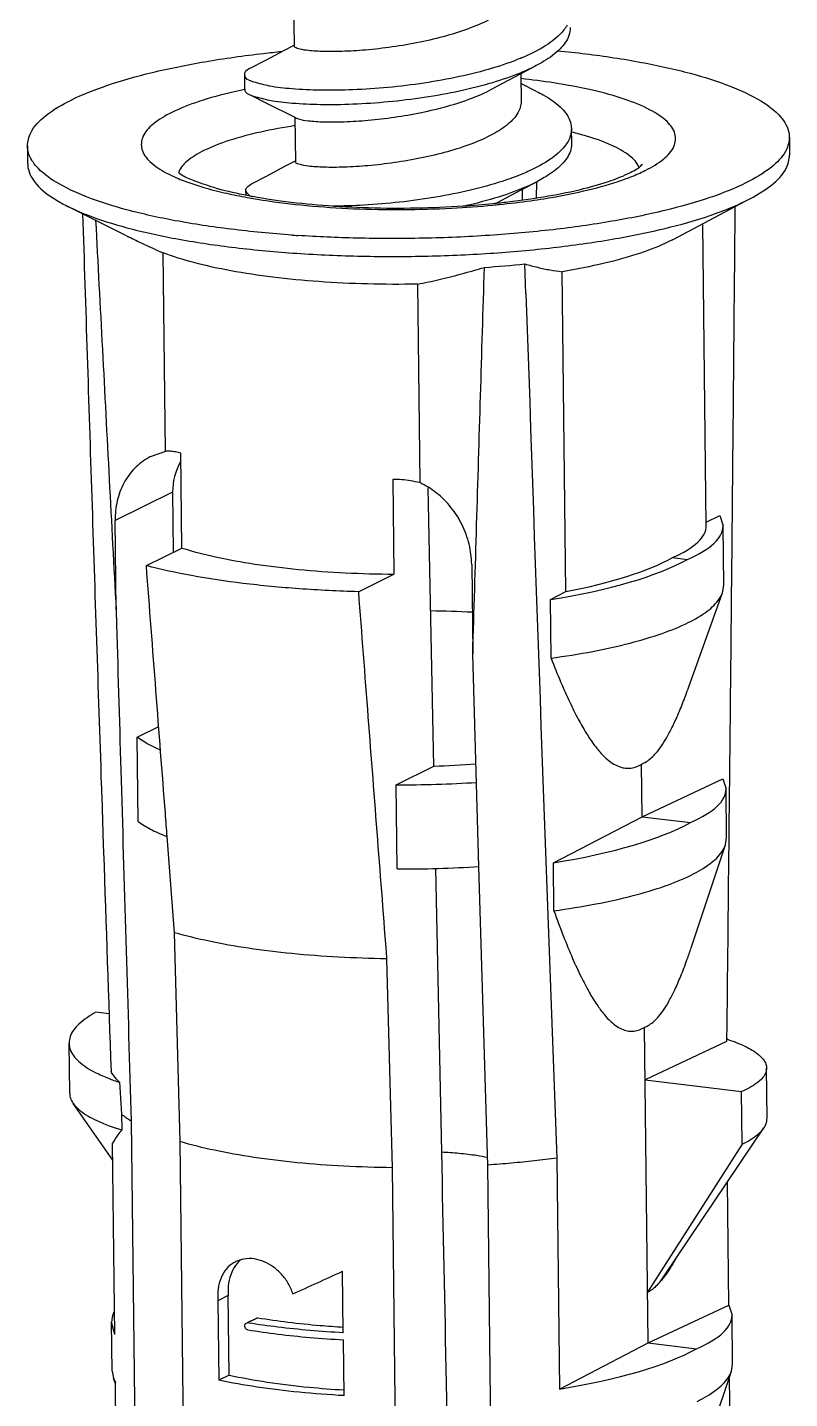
# Model space of a CAD drawing. Header units: millimetres. Extents: x -25 to 785, y -3301 to -3016.
# Drawn here: x 43.65 to 50.65, y -3215.69 to -3203.1 of the extents above; entities that cross this region are included whole.
import ezdxf

# ---------------------------------------------------------------- set-up
doc = ezdxf.new("R2010")
doc.units = ezdxf.units.MM

# ---------------------------------------------------------------- blocks, each defined once
blk = doc.blocks.new('*u2')
at = {"color": 7}
for p, q in [((-19.01681433270005, -56.45405110897082), (-19.01216001800003, -56.86296553477086)), ((-19.46920706919991, -57.12502074787062), (-19.46769365689988, -57.25798471227108)), ((-16.92913271659995, -57.11709832397082), (-16.92624109050007, -57.37114810777075)), ((-19.41520297069997, -57.31225798457081), (-19.2654715778001, -57.38665551537088)), ((-16.78467880499988, -57.27934881747069), (-16.92809705829995, -57.20808822547087)), ((-19.2654715778001, -57.38665551537088), (-19.00470703409997, -57.51776282387073)), ((-19.00470703409997, -57.51776282387073), (-18.98977871529996, -57.52531742177098)), ((-19.00470703409997, -57.51776282387073), (-19.00005271939995, -57.92667724977082)), ((-16.46183431779991, -57.75569640937101), (-16.46334773019998, -57.62273244497101)), ((-21.46188040829998, -57.78010142907078), (-21.46000928030003, -57.94449323957087)), ((-14.46233379880005, -57.70043172157102), (-14.46046267079987, -57.86482353207066)), ((-19.45709977060005, -58.18873246277099), (-19.4565885431, -58.23364740927082)), ((-16.91702541800009, -58.18081003887073), (-16.91591298849994, -58.27854482477096)), ((-16.78605059720007, -58.25968273857097), (-16.78306510540006, -58.11046876427099)), ((-15.53674597429995, -58.64295626547073), (-14.86119734020008, -58.28626428167081)), ((-14.86148347580001, -58.28572236157106), (-14.81991827720003, -58.26446879547075)), ((-20.55026397210008, -58.60608230607068), (-21.09155035339995, -58.33585328947083)), ((-15.22652743479989, -61.27097665327074), (-15.25811440879988, -58.49583784817105)), ((-15.53674597429995, -58.64295626547073), (-15.56875376750008, -58.65932283577104)), ((-20.19489875969998, -60.587128985871), (-20.21565678029992, -58.76339023567061)), ((-16.88185970699988, -59.14055062857096), (-16.89124970810008, -58.86436532227071)), ((-16.51541194919992, -61.87509074357104), (-16.54886373880004, -58.93611471227086)), ((-17.87878115679996, -59.05076365957075), (-17.85802313620002, -60.87450240987073)), ((-20.19489875969998, -60.587128985871), (-20.32570969189987, -60.63261302287083)), ((-20.04218229460002, -61.47499129107064), (-20.05208826619992, -60.60468170607101)), ((-18.10430098059987, -60.84420763367098), (-18.09439500899998, -61.71451721867061)), ((-20.1283062251, -60.96112056547099), (-20.65648024760003, -61.22282877737098)), ((-20.1283062251, -60.96112056547099), (-20.12200708899991, -61.51454417197101)), ((-17.72925656639995, -63.47852130547062), (-17.78190003019995, -60.92122836347107)), ((-20.64713023369995, -62.04429354807098), (-20.65648024760003, -61.22282877737098)), ((-15.22691713950007, -61.23673833987095), (-15.10137756149993, -61.17769495677067)), ((-15.10137756149993, -61.17769495677067), (-15.07173946950002, -61.27118862227098)), ((-15.06551349899996, -61.81762488527102), (-15.07173401919999, -61.27110823467092)), ((-20.36925947219993, -61.63705678397082), (-20.04218229460002, -61.47499129107064)), ((-15.53570035689995, -61.56329845547089), (-15.39866299269988, -61.58015039927068)), ((-18.42147467699988, -61.87658394557093), (-18.09439500899998, -61.71451721867061)), ((-17.38065617639995, -61.6256678374707), (-17.3713061625001, -62.4471326081707)), ((-15.07735250339988, -61.88593453457088), (-15.06551349899996, -61.81762488527102)), ((-16.65798699359993, -61.94898898807105), (-16.51541194919992, -61.87509074357104)), ((-16.65186565409999, -62.48679189997074), (-16.65798699359993, -61.94898898807105)), ((-15.39875435620002, -62.78357737647093), (-15.07735250339988, -61.88593453457088)), ((-20.64713023369995, -62.04429354807098), (-20.64312217289989, -62.18139435487092)), ((-17.31390167809991, -64.39960515897064), (-17.3713061625001, -62.4471326081707)), ((-20.45461754479993, -63.21360502927064), (-20.25605910810009, -63.11522008197107)), ((-20.44581223659998, -63.98721354927102), (-20.45461754479993, -63.21360502927064)), ((-18.07481582369996, -63.6497445982709), (-17.72925656639995, -63.47852130547062)), ((-15.81382533340002, -63.94323931327062), (-15.81932865089993, -63.45973398827073)), ((-15.81382533340002, -63.94323931327062), (-15.07386097359995, -63.59522158157097)), ((-15.07386097359995, -63.59522158157097), (-15.04422288160004, -63.68871524707083)), ((-18.06601051560006, -64.42335311827082), (-18.07481582369996, -63.6497445982709)), ((-15.03909757459996, -64.1384504450707), (-15.04421743140006, -63.68863485957081)), ((-15.01414742370002, -63.68896030097085), (-15.01886870740009, -64.13866934457064)), ((-20.7798022428999, -63.75473546267085), (-20.76465976729992, -64.20420902247088)), ((-16.63047040569995, -64.3665156128709), (-15.81382533340002, -63.94323931327062)), ((-15.81382533340002, -63.94323931327062), (-15.3711464047999, -63.99767702407098)), ((-20.76465976729992, -64.20420902247088), (-20.76250418280006, -64.268031628671)), ((-20.109843189, -65.00933113597102), (-20.17826006809992, -64.12594391527091)), ((-15.36435973580001, -65.14723194187081), (-15.04935923940002, -64.20219714777068)), ((-15.04935923940002, -64.20219714777068), (-15.03909757459996, -64.1384504450707)), ((-15.01886870740009, -64.13866934457064), (-15.01954471659997, -64.20251981687079)), ((-16.62544972980004, -64.80761745977088), (-16.63047040569995, -64.3665156128709)), ((-17.65575791969991, -67.02567216007083), (-17.70985111289997, -64.41872138247072)), ((-17.23275407870005, -67.14405318747094), (-17.31390167809991, -64.39960515897064)), ((-20.05892321269994, -66.92908696757104), (-20.109843189, -65.00933113597102)), ((-18.16204871069999, -65.24912839117087), (-18.11113592709989, -67.16861289517101)), ((-20.71149583409988, -65.75509918237094), (-20.83284853079999, -65.74017603477068)), ((-15.75879215769987, -68.77829256287077), (-15.7918120631, -65.87726061317062)), ((-15.03944035299992, -66.00950112317105), (-15.78630874550004, -66.36076593807093)), ((-15.03918227069994, -65.98703861167087), (-15.03944035299992, -66.00950112317105)), ((-15.03907718820005, -65.97788484027069), (-15.03918227069994, -65.98703861167087)), ((-21.07997059290005, -66.02529042657079), (-21.0747568244999, -66.48335680867103)), ((-14.66632705090001, -66.71266899007105), (-14.67156209130007, -66.25273370997093)), ((-20.61480682370006, -66.38394222707075), (-20.59751995390002, -66.67675671277084)), ((-15.78630874550004, -66.36076593807093), (-14.90095088849989, -66.46964135977078)), ((-14.89544757089993, -66.95314668467063), (-14.90095088849989, -66.46964135977078)), ((-20.67719976019998, -67.09806739017085), (-21.04178697949988, -66.5771008743709)), ((-20.59751995390002, -66.67675671277084), (-20.59586895870007, -66.82180831027063)), ((-20.5085781498999, -66.74121412737077), (-20.38255217760002, -77.81348606907068)), ((-15.61695879390004, -68.16667839947104), (-14.69558298009997, -66.8012099663706)), ((-20.65897316239989, -68.69940276907073), (-20.67897848109988, -66.94179419397096)), ((-19.93289715579999, -78.00136634477076), (-20.05892321269994, -66.92908696757104)), ((-14.89544757089993, -66.95314668467063), (-15.76409261830008, -68.31260966017089)), ((-17.1067305089, -78.21611405567091), (-17.23275407870005, -67.14405318747094)), ((-16.59957193490004, -67.08008557107087), (-16.57543723010008, -69.20156886257064)), ((-18.11113592709989, -67.16861289517101), (-17.9851103085, -78.24085377077063)), ((-15.01882779800007, -68.43027483117066), (-15.03170032909998, -67.2993320387709)), ((-18.55984078520009, -68.68519152627096), (-18.56627171109994, -68.12018925937082)), ((-15.61746831820005, -68.16743350587103), (-15.65317598859997, -68.21726778287075)), ((-19.6166432739999, -68.34287596747072), (-19.71231127800002, -68.39027909827064)), ((-19.71231127800002, -68.39027909827064), (-19.70399135939988, -69.12124271567063)), ((-19.60832335550003, -69.07383958487071), (-19.6166432739999, -68.34287596747072)), ((-15.75879215769987, -68.77829256287077), (-15.01882779800007, -68.43027483117066)), ((-15.01882779800007, -68.43027483117066), (-14.98918970599993, -68.52376849677103)), ((-14.98406439900009, -68.97350369467085), (-14.98918425579996, -68.52368810917096)), ((-20.6836952095, -69.03837759937096), (-20.68881506630009, -68.58856201387107)), ((-20.65897316239989, -68.69940276907073), (-20.68880881020004, -68.588552426771)), ((-19.45220380019987, -68.5957365482709), (-19.43868985569998, -68.59377669447076)), ((-19.44058004790008, -68.58996194827068), (-19.35853955840003, -68.54931119887078)), ((-19.34512808659997, -68.54741719507092), (-19.43868985569998, -68.59377669447076)), ((-19.42917117899992, -68.59530174507063), (-19.43868985569998, -68.59377669447076)), ((-19.35853773910003, -68.54931029747104), (-19.34512808659997, -68.54741719507092)), ((-18.55326716490003, -69.26273050737063), (-18.55911223740009, -68.74919960197076)), ((-16.57543723010008, -69.20156886257064), (-15.75879215769987, -68.77829256287077)), ((-15.75879215769987, -68.77829256287077), (-15.31611322920003, -68.83273027377072)), ((-14.99432606379992, -69.03725039747087), (-14.98406439900009, -68.97350369467085)), ((-20.6836952095, -69.03837759937096), (-20.67198524550008, -69.10187421827095)), ((-20.67198524550008, -69.10187421827095), (-20.65395248639993, -69.14050461597071)), ((-20.6538158169999, -69.15251199527074), (-20.67198524550008, -69.10187421827095)), ((-20.63145657449991, -71.11692939387103), (-20.65395248639993, -69.14050461597071)), ((-19.60832335550003, -69.07383958487071), (-19.70399135939988, -69.12124271567063)), ((-15.30932656010009, -69.98228519147096), (-14.99432606379992, -69.03725039747087)), ((-14.99131121019991, -70.84780145607101), (-15.01133820349992, -69.08828861537086))]:
    blk.add_line(p, q, dxfattribs=at)
for points in [[(-19.01558934059994, -56.85655339277082), (-19.11093296109993, -56.90754478187091), (-19.27561378209998, -56.99475810887088), (-19.41796584550002, -57.06956705947096)], [(-17.19717606070003, -57.2596220426708), (-17.09463334869997, -57.20476500947098), (-16.93199439709997, -57.11860235157064), (-16.78737263330004, -57.04259277437086)], [(-19.00348204190004, -57.92026510767073), (-19.09882566250008, -57.97125649677082), (-19.2635064834999, -58.05846982377079), (-19.40585854679989, -58.13327877437086)], [(-17.15557727479995, -58.30755676607077), (-16.91988709849988, -58.18231406657105), (-16.77526533469995, -58.10630448927077)]]:
    blk.add_lwpolyline(points, dxfattribs=at)
for centre, radius, start, end in [((-17.76103764549998, -54.97243173307061), 2.168390633, 292.5460620698998, 292.7612564983947), ((-17.21711977399991, -60.77418035917071), 3.2099155118, 76.39581090730682, 76.54908503909971), ((-15.99041284920008, -58.02889698317085), 0.1546950378, 18.36905745578752, 20.49057806870827), ((-16.40560117259997, -56.76223497537103), 1.3897890673, 296.356785372509, 296.7046563973041), ((-18.54484845439993, -53.31627189727078), 5.0191006158, 259.393605005203, 259.6943395926961), ((-17.97605947490001, -50.051351818071), 8.3110613464, 275.462171795593, 275.8649080063028), ((-17.89459029310001, -50.80529177867083), 7.5527440897, 275.8345433835003, 278.0470344878974), ((-18.1719349524999, -46.49732622007105), 12.1330020683, 265.9372547467955, 266.1901912870944), ((-18.01288899540009, -48.03461786027083), 10.8876484799, 273.9435172226051, 275.9125765087953), ((2280.0391839089, 18.55301449392937), 2298.2346614404, 181.9372963820883, 182.1353568825942), ((-17.81939136639994, -69.85559514797069), 7.8024751052, 86.73966971770407, 89.55349007559687), ((-17.97005274069988, -55.89168778027079), 7.5906538412, 271.8178828650973, 274.7492085122045), ((-18.01444079759995, -53.14481309987104), 10.5051052798, 269.6707074103997, 273.6997311222035), ((-18.00275188940009, -54.01824367867084), 10.4052787776, 269.6516703966031, 273.7963030309968), ((-15.63756006170001, -67.80668592997063), 1.9169852933, 71.5627956790012, 71.79735080020174), ((-19.33071083699997, -68.22514708277095), 0.2706892205, 127.6464746982044, 138.8870531537046)]:
    blk.add_arc(centre, radius, start, end, dxfattribs=at)
for centre, major_axis, ratio, start_param, end_param in [((-19.11570293680006, -60.87005464667072), (1.0053665157, 0.1713771736000001), 0.7067856711000002, 2.6360848246, 3.0298422537), ((-17.92193288530007, -61.26985544757099), (2.69541591, -0.0030380693), 0.2320759794, -0.4834113641, 0.0025666179), ((-17.92193288530007, -61.26985544757099), (2.8502091614, -0.0032125405), 0.2320759794, -0.4834113641, 0.0028411961), ((-17.92193288530007, -61.26985544757099), (2.8493816838, 0.0689658034), 0.2768437583, -1.1179120488, -0.4898630918), ((-17.92193288530007, -61.26985544757099), (2.6946333722, 0.0652203096), 0.2768437583, -1.0283503397, -0.4898630918), ((-17.8944162974999, -63.68738207237084), (2.8502091614, -0.0032125405), 0.2320759794, -0.4834113641, 0.0028411961), ((-17.8944162974999, -63.68738207237084), (2.8493816838, 0.0689658034), 0.2768437583, -1.1179120488, -0.4898630918), ((-17.84831010709991, -67.7381366067707), (2.8352807064, 1.3032832764), 0.0156902074, -2.0052473978, -1.834013258), ((-17.83938312179998, -68.52243532207103), (2.8493816838, 0.0689658034), 0.2768437583, 3.0212852172, 3.137982122), ((-17.83938312179998, -68.52243532207103), (2.8502091614, -0.0032125405), 0.2320759794, -0.4834113641, 0.0028411961), ((-17.83938312179998, -68.52243532207103), (2.8493816838, 0.0689658034), 0.2768437583, -1.1179120488, -0.4898630918)]:
    blk.add_ellipse(centre, major_axis=major_axis, ratio=ratio, start_param=start_param, end_param=end_param, dxfattribs=at)
for points, start_tangent, end_tangent in [([(-17.05657175979991, -56.51483407407068), (-17.19928576629991, -56.61017976327093), (-17.39027228359987, -56.69673076467097), (-17.61296115649998, -56.76951423307082), (-17.85531936829989, -56.82772991557067), (-18.11058362209997, -56.87170495867076), (-18.35623918379997, -56.89960086687097), (-18.57384447260006, -56.91238306357081), (-18.75724311020008, -56.91252471497091), (-18.89764123860004, -56.90214249747078), (-18.9837489734, -56.88433197097083), (-19.01208362760008, -56.86295430617065)], (-0.7622705016537819, -0.6472585899843214), (-0.1273008719918732, 0.991864147950771)), ([(-16.50459120810001, -56.67077113197092), (-16.56905645300003, -56.75520280657065), (-16.71848420230003, -56.869950524871), (-16.92210436949995, -56.97195890107059)], (-0.4726974074398461, -0.8812248072992771), (-0.9221216288151901, -0.3869001184688636)), ([(-16.47461955740005, -56.69198674077097), (-16.48718751249999, -56.76760728707086), (-16.56754304059996, -56.88816677097066), (-16.71697079, -57.00291448927101), (-16.78735757119989, -57.04262147057079)], (0.003018400732863987, -0.9999954446181323), (-0.8854404178722379, -0.4647529089723234)), ([(-21.06085960330006, -57.35920259967088), (-20.73167691019989, -57.22515163257094), (-20.31741586690009, -57.1064560077707), (-19.83167650359997, -57.00712283467101), (-19.2918568778, -56.9304290181708), (-19.12626222189988, -56.91258350557064)], (0.8960355966397947, 0.4439822176105339), (0.9949910732071737, 0.09996381464328408)), ([(-16.59475621279989, -56.90570829917078), (-16.33144250679993, -56.9347142575707), (-15.82016828199994, -57.01298702457098), (-15.3736613486999, -57.11316714467102), (-15.00498485799994, -57.23234200937077), (-14.72519527810005, -57.36709569697086), (-14.54325881249997, -57.51340543617107), (-14.46541642969987, -57.66558583727101), (-14.46303038530004, -57.70026337827085)], (0.99528947193787, -0.09694775422688379), (-0.0085980076476721, -0.9999630364490932)), ([(-16.92962019569995, -56.97509569917065), (-17.19206808659987, -57.06731942427086), (-17.49291003989993, -57.14393776037059), (-17.81734151990008, -57.20303362307095), (-18.14939879159988, -57.24355098987098), (-18.47274338529996, -57.26534679357064), (-18.77146497579997, -57.26919795247068), (-19.03086322319996, -57.25676319227068), (-19.23817015300006, -57.23050153587064), (-19.38317758049993, -57.19355146547105), (-19.45873874509994, -57.14957669687101), (-19.46464764960001, -57.12486912187069)], (-0.9235682635557102, -0.3834340393766449), (-0.03323716715806068, 0.9994474927275107)), ([(-16.78735757119989, -57.04262147057079), (-16.92810678339993, -57.10805966357066), (-17.19055467430007, -57.20028338867087), (-17.4913966275999, -57.27690172477105), (-17.81582810760005, -57.33599758747096), (-18.14788537930008, -57.37651495427099), (-18.47122997289989, -57.39831075797065), (-18.76995156349994, -57.40216191687068), (-19.02934981079989, -57.38972715667069), (-19.23665674059998, -57.36346550017106), (-19.3816641681999, -57.32651542987105), (-19.41642823169991, -57.31530712037102)], (-0.8854404178531927, -0.4647529090086083), (-0.9278871916676507, 0.3728610458858911)), ([(-19.46464764960001, -57.12486912187069), (-19.46111950509999, -57.10258614217082), (-19.41900742660005, -57.067080693771)], (-0.03323716693391861, 0.9994474927349645), (0.9223382994700794, 0.3863833088147605)), ([(-15.78104163869989, -58.0037820102707), (-15.61602887780009, -57.89918945187082), (-15.52320660119994, -57.78532150597084), (-15.51345627809997, -57.66997643647073), (-15.58636117280003, -57.55768141487079), (-15.7406267673, -57.45074936117089), (-15.9713837357001, -57.35348396107065), (-16.27012204049993, -57.26956222847093), (-16.62605963069996, -57.20187293187064), (-16.9283593345001, -57.16253677157101)], (0.8933234623996645, 0.4494142760597123), (-0.9942798194576051, 0.1068065570054213)), ([(-19.46683892810006, -57.2626004145709), (-19.57348585880004, -57.28605687907066), (-19.88762221089996, -57.37320378527102), (-20.13562305679989, -57.47298203727087)], (-0.9789912926063868, -0.2039020573728373), (-0.8960355966481897, -0.443982217593591)), ([(-19.41642823169991, -57.31530712037102), (-19.45722533279991, -57.28254066127101), (-19.46313423729998, -57.25783308627069)], (-0.9278871916127593, 0.3728610460224914), (-0.03323716659298078, 0.9994474927463025)), ([(-18.98952466290007, -57.52482890347073), (-18.97271179399991, -57.53219035427082), (-18.88368523119993, -57.54957009837062), (-18.74133911590002, -57.55939886137094), (-18.55267151189992, -57.5585411748707), (-18.33264833070007, -57.54478774997096), (-18.09046147399999, -57.51648204977073), (-17.84294152970006, -57.47330371237103), (-17.60266828609997, -57.41529571777073), (-17.37979187769997, -57.34213849167099), (-17.19717719589994, -57.25961993007104)], (0.88719973398577, -0.4613855567912577), (0.8808907153873629, 0.4733197096512465)), ([(-16.78466491540007, -57.27932083057067), (-16.72267649169999, -57.31211199627069), (-16.56739955619992, -57.42296099687064), (-16.48075041600009, -57.54138364427081), (-16.46393713489988, -57.62274564747077)], (0.8957531681774556, -0.4445517536800988), (0.02239404659224984, -0.9997492218937828)), ([(-21.46118382179998, -57.780269772471), (-21.43112991089993, -57.65934091017061), (-21.29717123120008, -57.505695753071), (-21.06085960330006, -57.35920259967088)], (0.008598007707482853, 0.999963036448579), (0.8960355966919878, 0.4439822175051986)), ([(-16.92624265109998, -57.37114451937077), (-16.92623078749989, -57.37249038287064), (-16.95654342590001, -57.47795114587097), (-17.04446446110001, -57.57854578897104)], (0.01291006559991689, -0.999916661630461), (-0.7622705016314734, -0.6472585900105939)), ([(-20.13562305679989, -57.47298203727087), (-20.30818532929993, -57.58134369877098), (-20.40100760590008, -57.69521164477101), (-20.41075792890001, -57.81055671427066), (-20.33785303419995, -57.92285173587061), (-20.18358743980002, -58.02978378947091), (-20.09239921109997, -58.07338999217063)], (-0.8960355966605703, -0.4439822175686046), (0.9170845106334752, -0.3986928646918071)), ([(-19.00396504579999, -57.59453228887105), (-19.31874663100007, -57.65323482087069), (-19.61108596369991, -57.73187347817066), (-19.83991861949994, -57.82290133017068)], (-0.9882985026926008, -0.1525321919319441), (-0.8960355966744162, -0.4439822175406615)), ([(-17.04446446110001, -57.57854578897104), (-17.18731503539993, -57.67396575307066), (-17.37897187580006, -57.76075072147069), (-17.60267731449994, -57.83373539517061), (-17.84227530559997, -57.89124992207098), (-18.09016122089997, -57.93423098447101), (-18.33292189050007, -57.9623407373706), (-18.55195811060003, -57.97578500337067), (-18.7389909809001, -57.97643431037068), (-18.87989932970004, -57.96656103667101), (-18.96837898209992, -57.94916150007066), (-19.00004404869992, -57.92697959937095), (-19.0000404932, -57.92667966777071)], (-0.7622705016357265, -0.647258590005585), (0.03503034922282536, 0.9993862489715011)), ([(-16.46393713489988, -57.62274564747077), (-16.4669660129, -57.66340857267096), (-16.4957013717999, -57.73959116687092)], (0.02239404656505319, -0.999749221894392), (-0.4967206808637779, -0.8679104592077602)), ([(-15.84550540259988, -57.97474546747071), (-15.9298136596999, -57.87181383647066), (-16.0920844699001, -57.77589357077068), (-16.32608185710001, -57.69067083237087), (-16.46210535210002, -57.65432285997076)], (-0.3501226663475899, 0.9367038584897869), (-0.9719431019118646, 0.2352160850068359)), ([(-21.41476379539995, -57.92256338177094), (-21.45879777739992, -57.81494731347084), (-21.46118382179998, -57.780269772471)], (-0.5501886836355359, 0.8350403657305413), (0.008598007577689006, 0.9999630364496951)), ([(-16.52670268449992, -57.78488739827071), (-16.6570039113999, -57.90169857327101), (-16.85144560189997, -58.00994992017104), (-16.91159539549994, -58.03637127977072)], (-0.6224671571049882, -0.7826459214265633), (-0.9220797188243874, -0.3869999898355797)), ([(-16.46242372260008, -57.75570961187077), (-16.46545260059997, -57.79637253707097), (-16.5251892721999, -57.91785136267072), (-16.65549049900005, -58.03466253767101), (-16.77525854970008, -58.10631743437079)], (0.02239404664852338, -0.9997492218925224), (-0.8857108571815041, -0.4642373072802374)), ([(-16.4957013717999, -57.73959116687092), (-16.52670268449992, -57.78488739827071)], (-0.4967206816725162, -0.8679104587449049), (-0.6224671574423839, -0.78264592115822)), ([(-14.46303038530004, -57.70026337827085), (-14.4930842962001, -57.82119224057078), (-14.49819268440001, -57.83111966847082)], (-0.008598007323803912, -0.9999630364518781), (-0.4733003588731602, -0.8809011126627881)), ([(-21.45936553429988, -57.94449912217078), (-21.4571991165999, -57.97766643417071), (-21.37965968349999, -58.13085785347084), (-21.19822279129994, -58.27717631647101), (-21.09150355299994, -58.33575975317081)], (-0.009137652339320337, -0.9999582507833643), (0.894304005276406, -0.4474598821643991)), ([(-19.03154450329998, -58.59983879427091), (-19.59277170020005, -58.54581889317069), (-20.10404592510008, -58.46754612607083), (-20.55055285830008, -58.36736600607082), (-20.91922934910008, -58.24819114137108), (-21.19901892899998, -58.11343745377098), (-21.38095539450001, -57.96712771447073), (-21.41476379539995, -57.92256338177094)], (-0.9974868128574155, 0.07085236887751722), (-0.5501886837780547, 0.835040365636639)), ([(-19.83991861949994, -57.82290133017068), (-19.99645068759992, -57.9228202277709), (-20.07466672860005, -58.02779034357081)], (-0.8960355966741751, -0.4439822175411478), (-0.2996521051395069, -0.9540485395856241)), ([(-15.81228465780009, -57.95407178277082), (-15.84291625340006, -57.97956508527068)], (0.2981863819131769, 0.9545076645273883), (-0.7495124204963404, -0.6619902805341762)), ([(-14.49819268440001, -57.83111966847082), (-14.62704297589994, -57.97483739767085), (-14.86335460379996, -58.12133055107097)], (-0.4733003588490642, -0.8809011126757345), (-0.8960355966674804, -0.4439822175546587)), ([(-14.81991504219991, -58.26447492377065), (-14.62608187379988, -58.13996606797082), (-14.49198685689998, -57.98706006947077), (-14.46110641680002, -57.8648176495708)], (0.8843477113894591, 0.4668287966270139), (0.009137652339735196, 0.9999582507833605)), ([(-20.09239921109997, -58.07338999217063), (-19.9528304713001, -58.12704918967074), (-19.65409216650005, -58.21097092227092), (-19.46866942659994, -58.24962023317084)], (0.9170845106629201, -0.3986928646240767), (0.982912611016685, -0.184072809247762)), ([(-17.18601453230008, -58.31269444867075), (-17.46038876679995, -58.33521363847103), (-17.89257940919993, -58.35322104647094), (-18.32765518199994, -58.35088861487066), (-18.74785565539992, -58.32843067597105), (-19.13570078869998, -58.28734089487079), (-19.47446303159995, -58.23065650797071), (-19.74862252429989, -58.16362115897073), (-19.94583076949993, -58.09475763347064), (-20.06127886889999, -58.03680835837076), (-20.07236317739989, -58.02746426037083)], (-0.9951304034261609, -0.09856713537932532), (-0.7596860489945271, 0.6502900175791455)), ([(-16.91159539549994, -58.03637127977072), (-17.10045177460006, -58.10616989497066), (-17.39176512619997, -58.18747818037082), (-17.71104936059987, -58.25172722617071), (-18.04259368049998, -58.29760778007085), (-18.37008482290003, -58.32471322557103), (-18.66082260569988, -58.33354786477094)], (-0.9220797188154293, -0.3869999898569237), (-0.9999970283917934, -0.002437869476180487)), ([(-15.93147309239998, -58.03097288097069), (-16.10396752029988, -58.10200727057099), (-16.35512128949995, -58.17607942437098), (-16.67487584719993, -58.24348876987096), (-17.04873969599998, -58.29786292787094), (-17.18601453230008, -58.31269444867075)], (-0.8960355966502092, -0.4439822175895152), (-0.995130403425937, -0.0985671353815881)), ([(-16.83731207310007, -58.28366767517082), (-16.71930230370003, -58.26586433457078), (-16.35072834829998, -58.19447627167074), (-16.03659199610001, -58.10732936547083), (-15.91798788260007, -58.06458759227098)], (0.9900776548199393, 0.1405213059512657), (0.9306265212757115, 0.3659703237945228)), ([(-15.84291625340006, -57.97956508527068), (-15.93147309239998, -58.03097288097069)], (-0.7495124205456899, -0.6619902804783021), (-0.8960355965608506, -0.4439822177698567)), ([(-15.91798788260007, -58.06458759227098), (-15.78859115020009, -58.00755111347098)], (0.9306265213824334, 0.3659703235231391), (0.8960355964866522, 0.4439822179196029)), ([(-19.45549167450008, -58.18844266317092), (-19.45587558679995, -58.17978977287066), (-19.40585975049999, -58.13327639647059)], (-0.177355938782111, 0.98414677308759), (0.8922178356988604, 0.4516052852445837)), ([(-19.39414907979994, -58.25178556297078), (-19.4324131326, -58.22634019327097), (-19.45549167450008, -58.18844266317092)], (-0.9164743976708268, 0.4000933371275947), (-0.1773559377230041, 0.9841467732784547)), ([(-14.86335460379996, -58.12133055107097), (-15.1925372968999, -58.25538151817091), (-15.60679834009989, -58.37407714297069), (-16.09253770350006, -58.47341031607084), (-16.63235732930002, -58.55010413247101), (-17.21768864160003, -58.60275440457099), (-17.82568577229995, -58.62893362317072), (-18.43661481010008, -58.62788824757081), (-18.97810884599994, -58.60351566357076)], (-0.8960355966541447, -0.4439822175815726), (-0.9977898752721978, 0.06644821144539863)), ([(-16.77525854970008, -58.10631743437079), (-16.8499321894999, -58.14291388457104), (-17.09893836230003, -58.23913385927062), (-17.39025171389994, -58.32044214477082), (-17.4640898655, -58.33730757887088)], (-0.8857108571448693, -0.4642373073501324), (-0.9767137929904678, -0.2145464205764658)), ([(-21.09150355299994, -58.33575975317081), (-20.91840130829996, -58.41217601057087), (-20.5486974685, -58.53175503857074), (-20.10034453610001, -58.63228005197061), (-19.58696548800003, -58.71069664937068), (-19.0241590869, -58.76462218187089), (-18.42902592030009, -58.79241814967099), (-17.81964880860005, -58.79323998627069), (-17.2145433666999, -58.76706272067076), (-16.63209541750007, -58.71468173567109), (-16.09000234699988, -58.63768860107075), (-15.60473537889993, -58.53842271427084), (-15.19103910459989, -58.41990021907077), (-14.86148347580001, -58.28572236157106)], (0.8943040052895619, -0.4474598821381056), (0.8960355966496808, 0.4439822175905817)), ([(-19.44276261810001, -58.25440121377096), (-19.29815457630002, -58.27866021887075), (-18.89732572100002, -58.32792020567103), (-18.46509741930004, -58.35718280487072), (-18.01586186729992, -58.36550791387072), (-17.56448208979987, -58.35260185947072), (-17.18494164200001, -58.32467480687092)], (0.9838652309345306, -0.1789111716974172), (0.9954583442870041, 0.0951981343797052)), ([(-20.95489609729998, -58.40408362217067), (-20.87101417589997, -61.0065089497707), (-20.78342311899996, -63.64698902567079), (-20.7798022428999, -63.75473546267085)], (0.03184512226070337, -0.9994928154760298), (0.03360153168121017, -0.9994353090964301)), ([(-14.96282480290006, -58.33999646517077), (-14.98339687880002, -60.60672424367067), (-15.01019200299993, -63.3075963348706), (-15.01414742370002, -63.68896030097085)], (-0.008752017955927331, -0.9999617003574183), (-0.01042544703767659, -0.9999456535502641)), ([(-20.8352291107999, -58.46382036257091), (-20.77327472239995, -59.64951580287061), (-20.7104620604, -60.84518304957101), (-20.64713023369995, -62.04429354807098)], (0.05146569135053752, -0.9986747631805919), (0.05355768827928335, -0.9985647570519296)), ([(-20.5491874109, -58.60661819377083), (-20.4161956861999, -58.67155253917099), (-20.21565678029992, -58.76339023567061)], (0.8946133604660899, -0.4468410626560302), (0.915870381819187, -0.4014740884619786)), ([(-15.56875376750008, -58.65932283577104), (-15.83073718369997, -58.76542398997071), (-16.16097763740004, -58.85868686617096), (-16.54886373880004, -58.93611471227086)], (-0.8960355966486822, -0.4439822175925974), (-0.9864509501304388, -0.1640564628009351)), ([(-17.87878115679996, -59.05076365957075), (-18.33716263029987, -59.04898519457083), (-18.78445249269998, -59.02738148547087), (-19.20766939269993, -58.98657952027088), (-19.59453063029991, -58.92776346317078), (-19.9338086281, -58.85264028747088), (-20.21565678029992, -58.76339023567061)], (-0.9998408206665931, -0.01784189812642447), (-0.9343069783403065, 0.356469452021637)), ([(-17.87878115679996, -59.05076365957075), (-17.67943759109994, -59.00798105227068), (-17.47472570869991, -58.95646801557086), (-17.26411251929994, -58.89648641077065)], (0.9815702698702096, 0.1911015575732555), (0.9578126212386179, 0.2873934282408143)), ([(-17.3713061625001, -62.4471326081707), (-17.33513190610006, -61.26025870597095), (-17.29939977699996, -60.07670984237075), (-17.26411251929994, -58.89648641077065)], (0.03129939885170308, 0.9995100537921178), (0.02914604730598681, 0.9995751637202864)), ([(-16.89124970810008, -58.86436532227071), (-16.77393656930008, -58.8960103039708), (-16.65986724710001, -58.92005119007081), (-16.54886373880004, -58.93611471227086)], (0.9586557232173534, -0.2845684528239444), (0.9941027102720649, -0.1084426181431242)), ([(-20.05208826619992, -60.60468170607101), (-20.10101327749999, -60.59233482817081), (-20.14867606949997, -60.5863784441708), (-20.19489875969998, -60.587128985871)], (-0.9544440513879636, 0.298389934096528), (-0.9956499712075753, -0.09317260774688269)), ([(-20.32571344639996, -60.63260544427067), (-20.34802567220004, -60.64430872047069), (-20.47773694860007, -60.74387906007087), (-20.57612408520004, -60.87938477907073), (-20.63705321499992, -61.04237310097096), (-20.65648024760003, -61.22282877737098)], (-0.8960662384974974, -0.4439203714912688), (0.01138138674442485, -0.9999352299203055)), ([(-17.85802313620002, -60.87450240987073), (-17.94134704480007, -60.85782773307074), (-18.02348400760002, -60.84780850357083), (-18.10430098059987, -60.84420763367098)], (-0.9724022808426203, 0.2333105317212879), (-0.9999853391875264, 0.005414924746279015)), ([(-17.38065617639995, -61.6256678374707), (-17.4042549973999, -61.43990664057083), (-17.46907708820004, -61.26144912967084), (-17.57083320590004, -61.10133451147067), (-17.70317525530004, -60.96954697617093), (-17.85802313620002, -60.87450240987073)], (-0.01138138676267415, 0.9999352299200978), (-0.9098935398846465, 0.4148418326015197)), ([(-20.04218229460002, -61.47499129107064), (-19.73328807920007, -61.5559206464709), (-19.37334981570007, -61.62196412527101), (-18.97253210279996, -61.67125402217107), (-18.54215976439991, -61.7023976856708), (-18.09439500899998, -61.71451721867061)], (0.954444051349658, -0.2983899342190538), (0.9999853391873973, -0.005414924770133954)), ([(-18.42147218669993, -61.87658271157079), (-18.96610130399995, -61.84955754717066), (-19.48169596299999, -61.79959599937092), (-19.95381926570008, -61.72809456057075), (-20.36925947219993, -61.63705678397082)], (-0.9996214023254049, 0.02751457819031576), (-0.9675775439968038, 0.2525741403095597)), ([(-20.17826006809992, -64.12594391527091), (-20.19476877500006, -63.91208791467079), (-20.28122939259993, -62.7879679847706), (-20.36924885069993, -61.63705152107059)], (-0.07701285908465595, 0.9970300996136512), (-0.07607595012007975, 0.9971020257793719)), ([(-18.42147467699988, -61.87658394557093), (-18.33344417049989, -63.02744567317086), (-18.2469835027, -64.15156557747105), (-18.16204871069999, -65.24912839117087)], (0.0760758872060136, -0.997102030579528), (0.07743134679451953, -0.9969976863230863)), ([(-15.39205901159994, -62.16035678917069), (-15.21596959880003, -62.05390845487091), (-15.10629046600002, -61.94244503747086), (-15.07755333430009, -61.88586192507091)], (0.8960355966775542, 0.4439822175343283), (0.3400058365903514, 0.9404233254681083)), ([(-20.64312217289989, -62.18139435487092), (-20.60121038379998, -63.60722410277094), (-20.5550276429999, -65.17286518647097), (-20.5085781498999, -66.74121412737077)], (0.02924161120392822, -0.999572372654526), (0.02979357353501201, -0.9995560729523952)), ([(-16.65186565409999, -62.48679189997074), (-16.26797485029988, -62.42442149257067), (-15.9246126429, -62.34792055227081), (-15.63022651079996, -62.25917117337076), (-15.39205901159994, -62.16035678917069)], (0.9908069730007082, 0.1352831927963485), (0.8960355966563583, 0.4439822175771055)), ([(-16.65186565409999, -62.48679189997074), (-16.56357852049996, -62.70501355707074), (-16.48051576819989, -62.89085453057078), (-16.40225149570006, -63.04688060277067), (-16.32843426420004, -63.17549564447063), (-16.25878837649998, -63.27898415497066), (-16.19317094339999, -63.35949733637062), (-16.13156326960006, -63.41918247367084), (-16.07378645230006, -63.46045382897091), (-16.01933985289998, -63.48578932717101), (-15.96730639439988, -63.4973072718708), (-15.91715247489992, -63.49636821327067), (-15.86822179010005, -63.48384588597082), (-15.81932865089993, -63.45973398827073)], (0.3608903486754811, -0.9326082544310285), (0.8527825522951251, 0.5222661376166486)), ([(-15.81932865089993, -63.45973398827073), (-15.77509816740007, -63.43770955247101), (-15.73103694530005, -63.40416590067071), (-15.68611327240001, -63.35799302697069), (-15.63979595079991, -63.29774944077099), (-15.59159776849992, -63.22153726577062), (-15.54076874489988, -63.12643329647062), (-15.48691082300002, -63.00951264557079), (-15.42992744000003, -62.86825091907076), (-15.3999267541999, -62.78686069307105)], (0.9388547432087998, 0.3443134780317765), (0.3371692206927295, 0.9414440592076928)), ([(-20.24025406090004, -63.33085317207087), (-20.34042288399996, -63.28342383007066), (-20.45461754479993, -63.21360502927064)], (-0.9188252060731402, 0.3946647193310437), (-0.8090772711958216, 0.5877022794190293)), ([(-20.44581223659998, -63.98721354927102), (-20.33161757590005, -64.057032349971), (-20.18700796710004, -64.12284547907075), (-20.178348637, -64.12627568537073)], (0.8090772713840935, -0.5877022791598395), (0.9305592331162372, -0.366141384798442)), ([(-15.36564308729999, -64.48118234907088), (-15.18955367440003, -64.3747340146706), (-15.07987454170006, -64.263270597271), (-15.04954545779992, -64.20213426287091)], (0.8960355966555403, 0.443982217578756), (0.3199441584845817, 0.9474364017978161)), ([(-15.01954471659997, -64.20251981687079), (-15.03907718820005, -65.97788484027069)], (-0.01059858083216416, -0.9999438334648324), (-0.01147611746549988, -0.9999341471956632)), ([(-20.76250418280006, -64.268031628671), (-20.69338477669999, -66.28591449527084)], (0.03376678553506048, -0.9994297394987951), (0.0348025002413044, -0.9993942094974106)), ([(-16.62544972980004, -64.80761745977088), (-16.24155892599993, -64.74524705237081), (-15.89819671860005, -64.66874611207095), (-15.6038105865, -64.5799967331709), (-15.36564308729999, -64.48118234907088)], (0.9908069730007082, 0.1352831927963485), (0.8960355966563583, 0.4439822175771055)), ([(-16.62544972980004, -64.80761745977088), (-16.53736903200002, -65.0432065867708), (-16.45426197460006, -65.24479376867066), (-16.37573158290002, -65.41486842617087), (-16.30142778899994, -65.55581077937086), (-16.23115310749995, -65.66975207897076), (-16.16475390849996, -65.7588715671709), (-16.10231177979995, -65.82523470027081), (-16.04412897309999, -65.87107280197097), (-15.98971295249999, -65.89939516687082), (-15.9379621272999, -65.91285385497076), (-15.8882862349999, -65.91309749177071), (-15.83999536939996, -65.9012045950708), (-15.7918120631, -65.87726061317062)], (0.3369742053861136, -0.9415138792946164), (0.8488001691946778, 0.5287137909824996)), ([(-18.16206277759989, -65.2489138947708), (-18.60608106559994, -65.23388883567077), (-19.03277553430007, -65.20144666747092), (-19.43188073200008, -65.15236736427096), (-19.79380279380007, -65.08783071587095), (-20.10984311990001, -65.00938766167064)], (-0.9999055372905908, 0.0137446897242112), (-0.9599308465690569, 0.2802369886457065)), ([(-15.7918120631, -65.87726061317062), (-15.74807752299989, -65.85564618097078), (-15.70453645659995, -65.82198112217065), (-15.6600302464999, -65.77498437437089), (-15.61395865529994, -65.71294116087074), (-15.56577988089998, -65.63358192427086), (-15.5146435193999, -65.5333708574708), (-15.46022464129987, -65.40902540267098), (-15.40284829629991, -65.25872850967062), (-15.36545387870001, -65.15052415357104)], (0.9423073372502767, 0.3347489838136829), (0.3162463647021638, 0.9486770982861694)), ([(-20.83284102599987, -65.74017695767088), (-20.98913092570001, -65.84984122327069), (-21.06938425189992, -65.96411084097099), (-21.07880320749996, -66.02540933297087)], (-0.876097761534172, -0.4821335004278515), (0.007351414266403283, -0.9999729779890474)), ([(-15.03128449409996, -65.98809786477068), (-14.87052983640001, -66.05203206177066), (-14.74039879199995, -66.13326729737082), (-14.67741629939997, -66.21854491737076), (-14.67291528479996, -66.25279258717092)], (0.9486674768076441, -0.3162752257882651), (-0.006968912120153202, -0.999975716837095)), ([(-21.07880320749996, -66.02540933297087), (-21.07067178300008, -66.07878534807105), (-20.99295733719987, -66.18965044017068), (-20.83911076570007, -66.2926309561708), (-20.71814146990005, -66.34686397587075)], (0.007351414280976498, -0.9999729779889402), (0.9303912232038123, -0.3665680997922676)), ([(-14.67291528479996, -66.25279258717092), (-14.68362269499994, -66.30497704647087), (-14.75890253119996, -66.38963971707062), (-14.90095725619994, -66.46964057667083)], (-0.006968911993625078, -0.9999757168379767), (-0.9150648917896396, -0.4033066374534584)), ([(-20.71814146990005, -66.34686397587075), (-20.6147988921, -66.38395017727089)], (0.930391223277392, -0.3665680996055145), (0.9501629342525824, -0.3117537463648558)), ([(-20.6147988921, -66.38395017727089), (-20.64613710089998, -66.35169044707072), (-20.67232214889987, -66.31898050127074), (-20.69331325739995, -66.28587260717086)], (-0.7270065581371378, 0.6866305152158566), (-0.483504071868129, 0.8753421116837342)), ([(-21.07324289960002, -66.48334206937079), (-21.06445078110005, -66.53531096097095), (-21.04249802999993, -66.57759735057107)], (0.009735392384856082, -0.9999526099446479), (0.5724874893551083, -0.8199134555133762)), ([(-21.04249802999993, -66.57759735057107), (-20.98366425890003, -66.63874988997077), (-20.82549767170008, -66.73545510957092), (-20.59586895870007, -66.82180831027063)], (0.5724874895324685, -0.8199134553895379), (0.9565641243526821, -0.291521999172252)), ([(-20.5085781498999, -66.74121412737077), (-20.54094615949998, -66.72000110107092), (-20.57060343450007, -66.69850804397083), (-20.59751995390002, -66.67675671277084)], (-0.8480502829790226, 0.5299157645694264), (-0.7594852045014653, 0.6505245761255815)), ([(-14.69494374140004, -66.80163524477075), (-14.67764693939989, -66.768362551471), (-14.66750218900006, -66.71266876247091)], (0.5539058079485158, 0.832579339114839), (0.0001936995406950306, 0.9999999812402438)), ([(-20.59586895870007, -66.82180831027063), (-20.63002607609997, -66.86501104837089), (-20.65769357480008, -66.90508371197075), (-20.67897848109988, -66.94179419397096)], (-0.642043295557942, -0.7666683811330013), (-0.4606688023955415, -0.8875721122812825)), ([(-14.89544757089993, -66.95314668467063), (-14.75267114019994, -66.86301367737087), (-14.69494374140004, -66.80163524477075)], (0.8960355967081133, 0.4439822174726544), (0.5539058077570757, 0.832579339242202)), ([(-18.11113592709989, -67.16861289517101), (-18.55613118659994, -67.15432499747067), (-18.98375073200009, -67.12221316227078), (-19.38327407780002, -67.07308243807074), (-19.74468511419991, -67.00816453937068), (-20.05892321269994, -66.92908696757104)], (-0.9999327575776163, 0.01159656514765958), (-0.9586027482896842, 0.284746854190638)), ([(-17.40462181640009, -78.99865440547092), (-17.50858473419999, -74.06471714747067), (-17.61148217749997, -69.14802886367079), (-17.65575791969991, -67.02567216007083)], (-0.02127095578895143, 0.9997737476248437), (-0.02081848051719093, 0.9997832719489538)), ([(-17.23448651950002, -67.07535690187069), (-17.33252272899995, -67.05762369987087), (-17.49595675189994, -67.03752567057063), (-17.65556747699998, -67.02674155347086)], (-0.9789726978477223, 0.2039913156699384), (-0.9990510807172561, 0.04355385307504616)), ([(-16.59958413720005, -67.08009248717099), (-16.80451312650007, -67.1055637635709), (-17.0160069916999, -67.1269281632708), (-17.23275407870005, -67.14405318747094)], (-0.9907343704125166, -0.1358138699960886), (-0.9976710560893505, -0.06820897185532263)), ([(-19.37695553320009, -68.00677874057101), (-19.47454462299993, -68.0072077542709), (-19.54796428419991, -68.031106256371)], (-0.9888611219302028, 0.1488411285060033), (-0.8957291857611319, -0.4446000739717661)), ([(-19.02316616629992, -68.32705830307077), (-19.0659239096999, -68.23132563667104), (-19.12745534019996, -68.14743825747064), (-19.20316245470008, -68.07985001397083), (-19.28772584710009, -68.03218385797072), (-19.37695553320009, -68.00677874057101)], (-0.3060260736001635, 0.9520231311669206), (-0.9888611219277907, 0.1488411285220284)), ([(-15.50926922719987, -68.00738231307105), (-15.55797727899994, -68.09214124977098), (-15.60643102750009, -68.16257907347108)], (-0.4691154311687777, -0.8831368592915437), (-0.6068694413298209, -0.7948015357182138)), ([(-19.54796428419991, -68.031106256371), (-19.56185691030009, -68.03853922807093), (-19.63218975850009, -68.09726194197083), (-19.68218284449995, -68.17929326137073), (-19.70953407220009, -68.27988425857075), (-19.71231127800002, -68.39027909827064)], (-0.8957291858029622, -0.444600073887491), (0.0839272632348158, -0.9964718834397255)), ([(-19.53465210979994, -68.04715660167085), (-19.53555011699996, -68.04818908067091), (-19.58523960420007, -68.12821675477062), (-19.61329666389997, -68.22827309777085), (-19.6166432739999, -68.34287596747072)], (-0.6581261463412416, -0.7529076805970483), (0.08308254711886043, -0.996542668611958)), ([(-15.65317598859997, -68.21726778287075), (-15.69097808700008, -68.26013814657063), (-15.7277592928001, -68.29160190757102), (-15.76409261830008, -68.31260966017089)], (-0.617928585551087, -0.7862342291956217), (-0.9151599778164425, -0.4030908272374958)), ([(-15.60643102750009, -68.16257907347108), (-15.65317598859997, -68.21726778287075)], (-0.6068694414342193, -0.7948015356385008), (-0.6965753067505118, -0.7174836876371687)), ([(-19.43796130779992, -68.65778477027061), (-19.45219516769998, -68.65092165337092), (-19.46214173509998, -68.6375431872707), (-19.46583678730008, -68.62136766937101), (-19.46256784580009, -68.60633891447105), (-19.45285311649991, -68.5960632166707), (-19.45220650450005, -68.5957310409708)], (-0.9872930980863137, 0.1589098438459009), (0.8976244241926795, 0.4407611519777583)), ([(-18.55984078520009, -68.68519152627096), (-18.86714070879998, -68.66341047657079), (-19.1613550141999, -68.63280732507064), (-19.42917117899992, -68.59530174507063)], (-0.9984772671221066, 0.05516472641434477), (-0.9875206366639397, 0.1574896573202422)), ([(-19.34512808659997, -68.54741719507092), (-19.06818261979993, -68.58677393947073), (-18.77305988469993, -68.61704803427074), (-18.56052151850008, -68.63243677637092)], (0.9868088940030179, -0.1618894892095865), (0.998165309193822, -0.06054763019311468)), ([(-19.43796130779992, -68.65778477027061), (-19.16062646639989, -68.69681540087095), (-18.86641216099997, -68.72741855227059), (-18.55911223740009, -68.74919960197076)], (0.9872930979822753, -0.1589098444922836), (0.9984772671269911, -0.05516472632593421)), ([(-18.55326716490003, -69.26273050737063), (-18.96631824409997, -69.23111613417086), (-19.35293538239989, -69.18357945647085), (-19.70399135939988, -69.12124271567063)], (-0.9984772671252267, 0.05516472635787407), (-0.9787242931585473, 0.2051798186501347)), ([(-19.60832335550003, -69.07383958487071), (-19.25991874509987, -69.13733892287064), (-18.87281085440009, -69.18493538557095), (-18.55398981119993, -69.2099746030708)], (0.9771245532333707, -0.212667833647888), (0.9981664427220786, -0.06052894038021318)), ([(-15.31060991160007, -69.31623559867103), (-15.13452049879993, -69.20978726427074), (-15.02484136599992, -69.09832384697074), (-14.9945122821, -69.03718751247061)], (0.8960355966555403, 0.443982217578756), (0.3199441584845817, 0.9474364017978161))]:
    blk.add_spline(points, degree=3, dxfattribs=dict(at, start_tangent=start_tangent, end_tangent=end_tangent))
blk = doc.blocks.new('u5')
at = {"zscale": 0.8}
blk.add_blockref('*u2', (-89.83225365988244, 125.6361601080016), dxfattribs=at)

msp = doc.modelspace()

# ---------------------------------------------------------------- block references
msp.add_blockref('u5', (154.9468168328083, -3272.039848493375))

doc.saveas('drawing.dxf')
